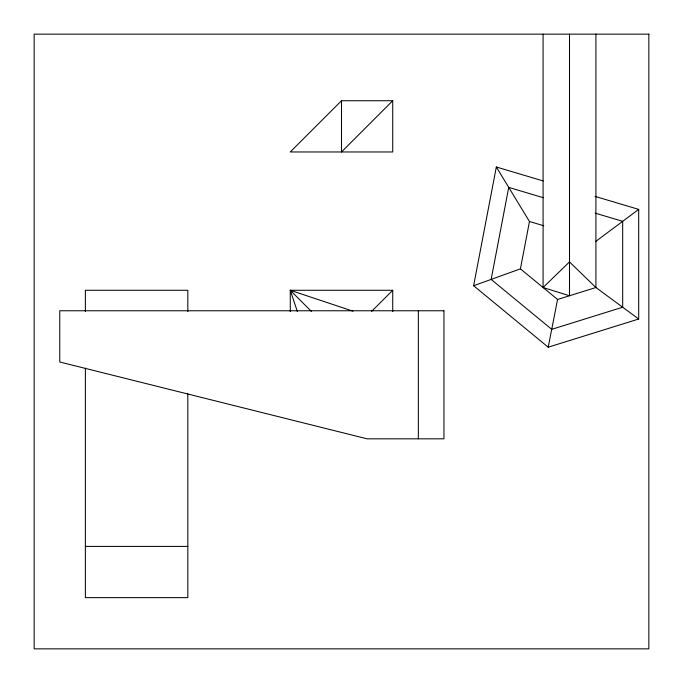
<?xml version="1.0" encoding="UTF-8"?>
<svg xmlns="http://www.w3.org/2000/svg" width="683" height="683" viewBox="0 0 683 683"><rect width="100%" height="100%" fill="white"/><g stroke="black" fill="none" stroke-linecap="round" stroke-linejoin="round"><path stroke-width="1.02" d="M594.97 196.363L638.699 209.391L638.699 319.012L548.218 347.195L473.626 285.733L496.328 166.993L543.105 180.927M473.626 285.733L520.42 268.846L529.47 221.505L496.328 166.993M548.218 347.195L557.576 299.461L520.42 268.846M341.5 100.743L290.275 151.968L392.725 151.968L392.725 100.743L341.5 100.743L341.5 151.968L392.725 100.743M371.629 311.371L392.725 290.275L392.725 311.619M569.502 34.15L569.502 295.748L543.087 287.517L569.502 261.905L595.909 287.517L638.699 319.012M595.909 241.295L638.699 209.391M557.576 299.461L595.909 287.517L595.909 34.15M290.275 311.619L290.275 290.275L392.725 290.275M85.375 546.4L187.825 546.4M543.327 197.703L508.733 187.398L491.145 279.415L551.727 329.326L622.683 307.222L622.683 221.335L595.209 213.147M529.47 221.505L543.779 225.766M297.353 311.508L290.275 290.275L352.957 311.166M290.275 290.275L311.371 311.371M543.087 34.15L543.087 287.517M418.337 310.765L418.337 438.827M187.825 311.619L187.825 290.275L85.375 290.275L85.375 311.619M187.825 393.792L187.825 597.625L85.375 597.625L85.375 368.18M648.85 34.15L34.15 34.15L34.15 648.85L648.85 648.85L648.85 34.15M443.95 310.765L59.763 310.765L59.763 361.99L367.113 438.827L443.95 438.827L443.95 310.765"/></g></svg>
